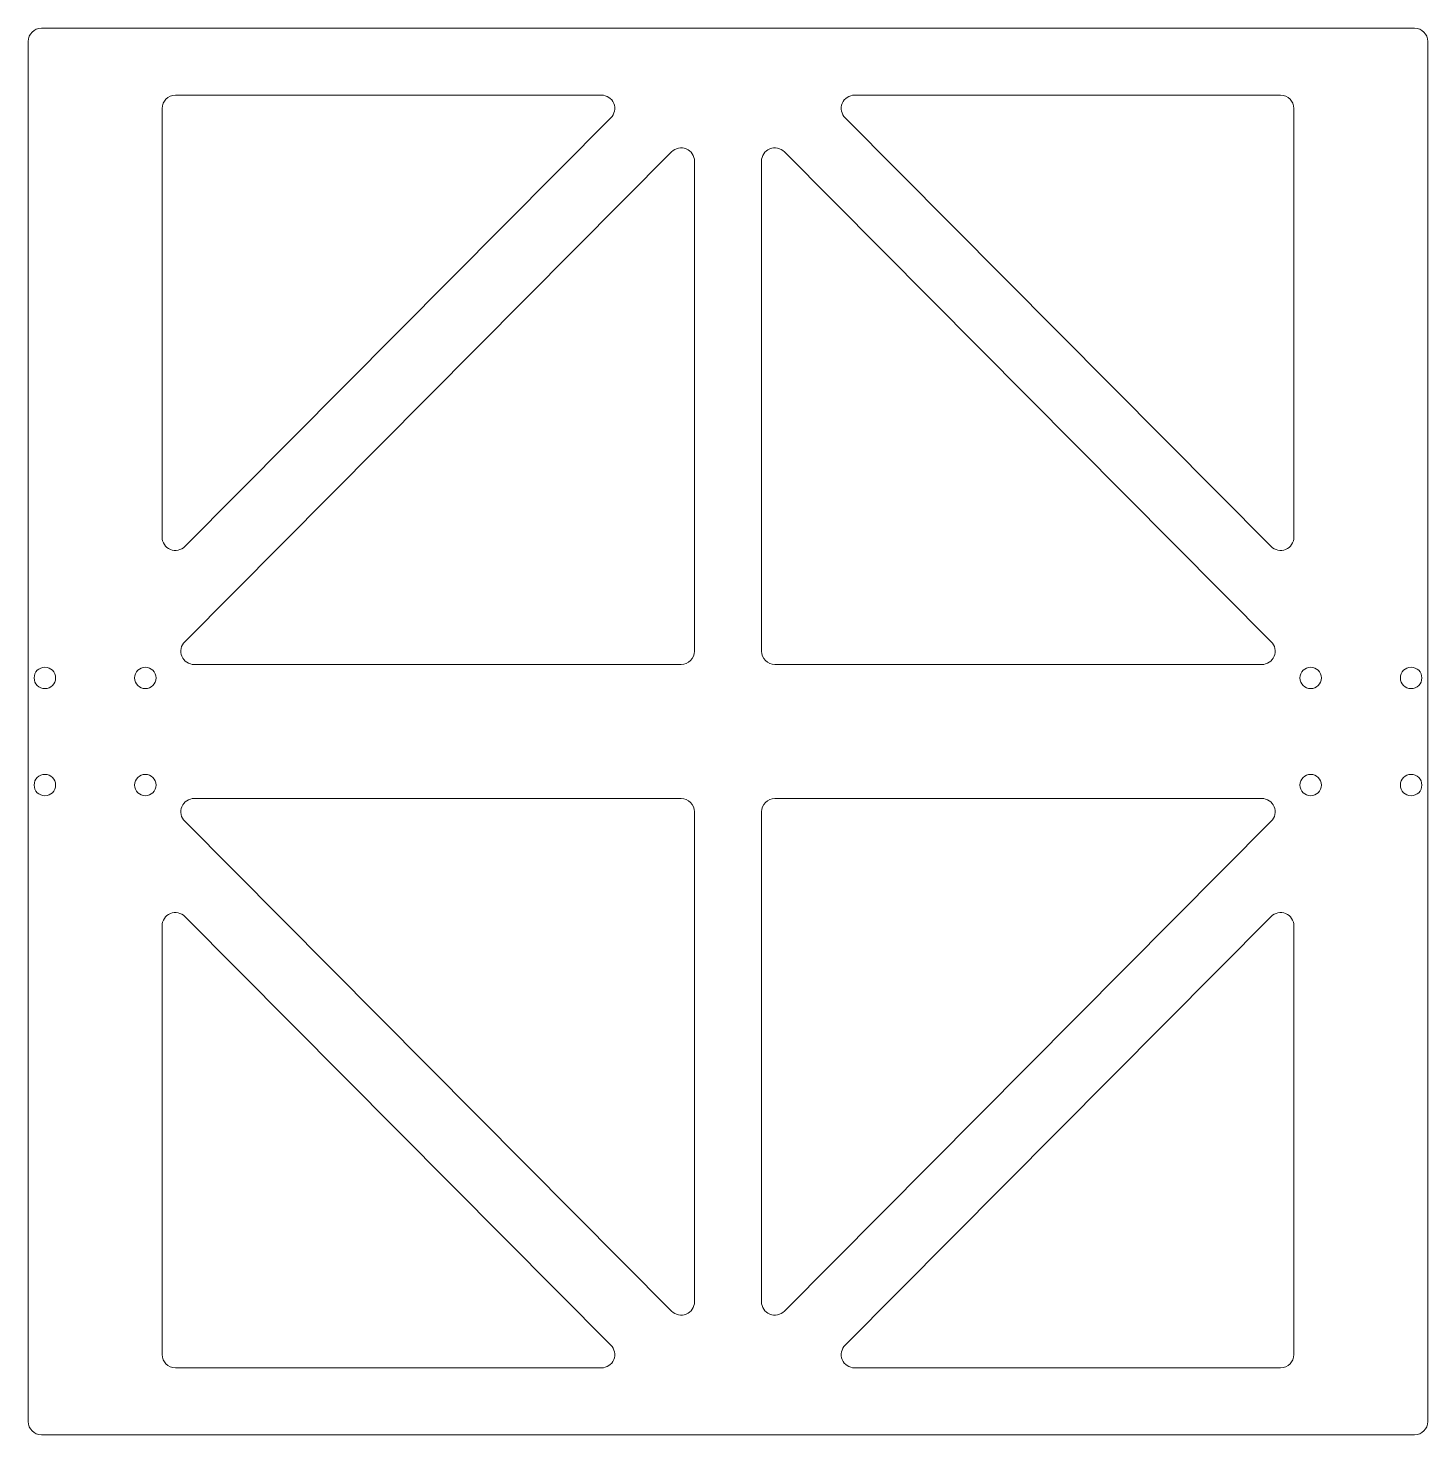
# Model space of a CAD drawing. Header units: millimetres. Extents: x 0 to 209, y 0 to 210.
import ezdxf

# ---------------------------------------------------------------- set-up
doc = ezdxf.new("R2010")
doc.units = ezdxf.units.MM

msp = doc.modelspace()

# ---------------------------------------------------------------- linework, layer by layer
at = {"color": 7, "linetype": 'Continuous', "lineweight": 15}
for p, q in [((0, 208), (0, 2)), ((207, 210), (2, 210)), ((209, 2), (209, 208)), ((85.59, 200), (22, 200)), ((187, 200), (123.41, 200)), ((20, 198), (20, 134.03)), ((189, 134.03), (189, 198)), ((23.42, 132.62), (87.01, 196.59)), ((121.99, 196.59), (185.58, 132.62)), ((96.08, 191.53), (23.39, 118.41)), ((185.61, 118.41), (112.92, 191.53)), ((99.5, 117), (99.5, 190.12)), ((109.5, 190.12), (109.5, 117)), ((24.81, 115), (97.5, 115)), ((111.5, 115), (184.19, 115)), ((97.5, 95), (24.81, 95)), ((184.19, 95), (111.5, 95)), ((99.5, 19.88), (99.5, 93)), ((109.5, 93), (109.5, 19.88)), ((23.39, 91.59), (96.08, 18.47)), ((112.92, 18.47), (185.61, 91.59)), ((20, 75.97), (20, 12)), ((87.01, 13.41), (23.42, 77.38)), ((185.58, 77.38), (121.99, 13.41)), ((189, 12), (189, 75.97)), ((22, 10), (85.59, 10)), ((123.41, 10), (187, 10)), ((2, 0), (207, 0))]:
    msp.add_line(p, q, dxfattribs=at)
for centre in [(2.5, 113), (17.5, 113), (191.5, 113), (206.5, 113), (2.5, 97), (17.5, 97), (191.5, 97), (206.5, 97)]:
    msp.add_circle(centre, 1.6, dxfattribs=at)
for centre, start, end in [((2, 208), 90, 180), ((207, 208), 0, 90), ((22, 198), 90, 180), ((85.59, 198), 315.169, 90), ((123.41, 198), 90, 224.831), ((187, 198), 0, 90), ((97.5, 190.12), 0, 135.169), ((111.5, 190.12), 44.831, 180), ((22, 134.03), 180, 315.169), ((187, 134.03), 224.831, 0), ((24.81, 117), 135.169, 270), ((184.19, 117), 270, 44.831), ((97.5, 117), 270, 0), ((111.5, 117), 180, 270), ((24.81, 93), 90, 224.831), ((97.5, 93), 0, 90), ((111.5, 93), 90, 180), ((184.19, 93), 315.169, 90), ((22, 75.97), 44.831, 180), ((187, 75.97), 0, 135.169), ((97.5, 19.88), 224.831, 0), ((111.5, 19.88), 180, 315.169), ((85.59, 12), 270, 44.831), ((123.41, 12), 135.169, 270), ((22, 12), 180, 270), ((187, 12), 270, 0), ((2, 2), 180, 270), ((207, 2), 270, 0)]:
    msp.add_arc(centre, 2, start, end, dxfattribs=at)

doc.saveas('drawing.dxf')
